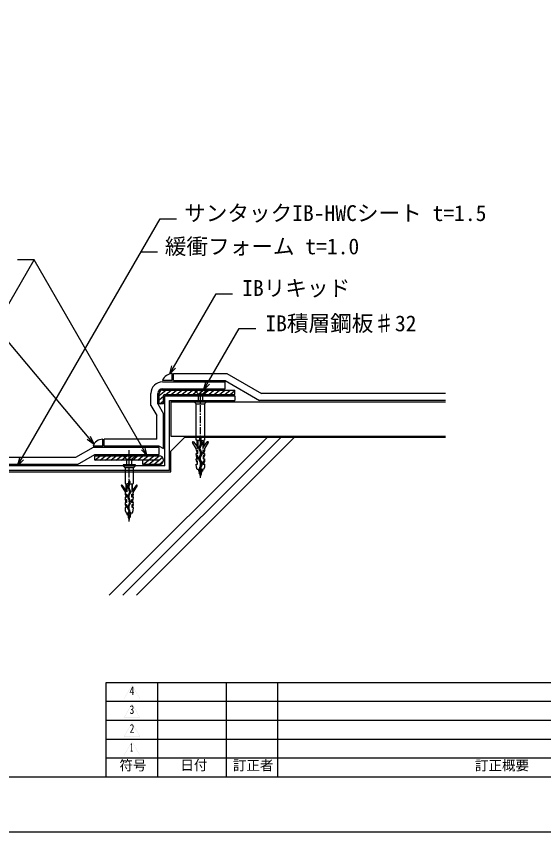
# Model space of a CAD drawing. Units: millimetres, scale not verified. Extents: x -840 to 5880, y -594 to 4158.
# Drawn here: x 2608 to 4145, y -594 to 1782 of the extents above; entities that cross this region are included whole.
import ezdxf
from ezdxf.enums import TextEntityAlignment as Align

# ---------------------------------------------------------------- set-up
doc = ezdxf.new("R2010")
doc.units = ezdxf.units.MM
doc.header["$LTSCALE"] = 4
doc.linetypes.add('CHAIN1', pattern=[8, 5, -1, 1, -1])
for name, color, linetype in [('0-0_0', 7, 'Continuous'), ('0-1_IBｼｰﾄ', 7, 'Continuous'), ('0-2_IBリキッド', 7, 'Continuous'), ('0-3_中心線', 1, 'CHAIN1'), ('0-5_図面枠', 7, 'Continuous'), ('0-6_寸法線', 7, 'Continuous'), ('0-7_文字', 7, 'Continuous'), ('0-8_断熱材', 2, 'Continuous'), ('0-A_緩衝フォーム', 7, 'Continuous'), ('0-B_表題欄', 7, 'Continuous'), ('0-C_躯体', 7, 'Continuous'), ('0-D_輪郭線', 2, 'Continuous'), ('0-E_部材(積層鋼板)', 4, 'Continuous'), ('0-F_部材(ﾋﾞｽ類)', 7, 'Continuous')]:
    doc.layers.add(name, color=color, linetype=linetype)
doc.styles.add('MS Gothic', font='')
doc.styles.get('MS Gothic').set_extended_font_data('MS Gothic')

# ---------------------------------------------------------------- blocks, each defined once
blk = doc.blocks.new('囲い文字1')
at = {"layer": '0-7_文字', "color": 5}
for points in [[(-4.659, -51.926), (-5.005, -52.126), (1.868, -40.622), (1.868, -40.222)], [(1.868, -40.622), (1.868, -40.222), (8.395, -51.926), (8.741, -52.126)], [(8.395, -51.926), (8.741, -52.126), (-4.659, -51.926), (-5.005, -52.126)]]:
    blk.add_solid(points, dxfattribs=at)
at = {"layer": '0-7_文字', "color": 5, "style": 'MS Gothic', "width": 0.4}
blk.add_text('1', height=7.312, dxfattribs=at).set_placement((0.363, -51.147), align=Align.BOTTOM_LEFT)
blk = doc.blocks.new('U69')
at = {"layer": '0-0_0', "xscale": 3.446988, "yscale": 3.446988}
blk.add_blockref('囲い文字1', (16.655, 139.333), dxfattribs=at)
blk = doc.blocks.new('囲い文字2')
at = {"layer": '0-7_文字', "color": 5}
for points in [[(-33.503, 62.631), (-33.849, 62.431), (-26.976, 73.935), (-26.976, 74.335)], [(-26.976, 73.935), (-26.976, 74.335), (-20.45, 62.631), (-20.103, 62.431)], [(-20.45, 62.631), (-20.103, 62.431), (-33.503, 62.631), (-33.849, 62.431)]]:
    blk.add_solid(points, dxfattribs=at)
at = {"layer": '0-7_文字', "color": 5, "style": 'MS Gothic', "width": 0.8}
blk.add_text('2', height=7.312, dxfattribs=at).set_placement((-28.982, 63.41), align=Align.BOTTOM_LEFT)
blk = doc.blocks.new('U70')
at = {"layer": '0-0_0', "xscale": 3.446988, "yscale": 3.446988}
blk.add_blockref('囲い文字2', (116.081, -255.544), dxfattribs=at)
blk = doc.blocks.new('囲い文字3')
at = {"layer": '0-7_文字', "color": 5}
for points in [[(-16.61, 28.999), (-16.957, 28.799), (-10.084, 40.303), (-10.084, 40.703)], [(-10.084, 40.303), (-10.084, 40.703), (-3.557, 28.999), (-3.211, 28.799)], [(-3.557, 28.999), (-3.211, 28.799), (-16.61, 28.999), (-16.957, 28.799)]]:
    blk.add_solid(points, dxfattribs=at)
at = {"layer": '0-7_文字', "color": 5, "style": 'MS Gothic', "width": 0.8}
blk.add_text('3', height=7.312, dxfattribs=at).set_placement((-12.128, 29.778), align=Align.BOTTOM_LEFT)
blk = doc.blocks.new('U71')
at = {"layer": '0-0_0', "xscale": 3.446988, "yscale": 3.446988}
blk.add_blockref('囲い文字3', (57.853, -139.615), dxfattribs=at)
blk = doc.blocks.new('囲い文字4')
at = {"layer": '0-7_文字', "color": 5}
for points in [[(-17.85, 21.351), (-18.196, 21.151), (-11.323, 32.655), (-11.323, 33.055)], [(-11.323, 32.655), (-11.323, 33.055), (-4.797, 21.351), (-4.45, 21.151)], [(-4.797, 21.351), (-4.45, 21.151), (-17.85, 21.351), (-18.196, 21.151)]]:
    blk.add_solid(points, dxfattribs=at)
at = {"layer": '0-7_文字', "color": 5, "style": 'MS Gothic', "width": 0.85}
blk.add_text('4', height=7.312, dxfattribs=at).set_placement((-13.484, 22.13), align=Align.BOTTOM_LEFT)
blk = doc.blocks.new('U72')
at = {"layer": '0-0_0', "xscale": 3.446988, "yscale": 3.446988}
blk.add_blockref('囲い文字4', (62.126, -113.252), dxfattribs=at)

msp = doc.modelspace()

# ---------------------------------------------------------------- linework, layer by layer
at = {"layer": '0-1_IBｼｰﾄ'}
for p, q in [((3066.311, 720.929), (3066.311, 740.929)), ((3066.311, 740.929), (3221.67, 740.929)), ((3221.67, 740.929), (3322.129, 682.929)), ((3034.311, 716.929), (3216.311, 716.929)), ((3066.311, 720.929), (3216.311, 720.929)), ((3216.311, 720.929), (3316.77, 662.929)), ((3216.311, 696.929), (3216.311, 716.929)), ((3034.311, 696.929), (3216.311, 696.929)), ((3000.311, 647.57), (3000.311, 682.929)), ((3020.311, 652.929), (3020.311, 682.929)), ((3858.311, 682.929), (3322.129, 682.929)), ((3000.311, 647.57), (3016.977, 618.703)), ((3020.311, 652.929), (3036.977, 624.062)), ((3858.311, 662.929), (3316.77, 662.929)), ((3016.977, 549.596), (3016.977, 618.703)), ((3036.977, 522.283), (3036.977, 624.062)), ((3016.977, 549.596), (2863.618, 549.596)), ((2863.618, 529.596), (2863.618, 549.596)), ((3024.311, 529.596), (2863.618, 529.596)), ((3024.311, 529.596), (3036.977, 522.283)), ((3024.311, 505.596), (3024.311, 525.596)), ((2786.171, 476.262), (2530.451, 476.262)), ((2780.812, 496.262), (2535.81, 496.262))]:
    msp.add_line(p, q, dxfattribs=at)
for points in [[(3024.311, 525.596), (2831.618, 525.596), (2780.812, 496.262)], [(2786.171, 476.262), (2836.977, 505.596), (3024.311, 505.596)]]:
    msp.add_lwpolyline(points, dxfattribs=at)
for radius in [34, 14]:
    msp.add_arc((3034.311, 682.929), radius, 90, 180, dxfattribs=at)
at = {"layer": '0-2_IBリキッド'}
for p, q in [((3062.311, 720.929), (3062.311, 740.929)), ((3062.311, 720.929), (3034.311, 720.929)), ((2859.618, 529.596), (2859.618, 549.596)), ((2859.618, 529.596), (2831.618, 529.596))]:
    msp.add_line(p, q, dxfattribs=at)
for centre in [(3062.311, 711.329), (2859.618, 519.996)]:
    msp.add_arc(centre, 29.6, 90, 161.07536, dxfattribs=at)
at = {"layer": '0-3_中心線'}
for p, q in [((3144.311, 436.657), (3144.311, 696.929)), ((2936.977, 309.857), (2936.977, 518.133))]:
    msp.add_line(p, q, dxfattribs=at)
at = {"layer": '0-5_図面枠'}
msp.add_lwpolyline([(5880, -594), (5880, 4158), (-840, 4158), (-840, -594)], close=True, dxfattribs=at)
at = {"layer": '0-6_寸法線'}
for p, q in [((2971.582, 1095.591), (3019.582, 1095.591)), ((2329.937, 501.596), (2659.726, 1072.814)), ((2659.726, 1072.814), (2611.726, 1072.814)), ((2989.515, 501.596), (2659.726, 1072.814)), ((2834.473, 535.612), (2483.182, 954.269)), ((3055.078, 740.032), (3189.859, 973.482)), ((3189.859, 973.482), (3237.859, 973.482)), ((3153.725, 692.929), (3257.365, 872.441)), ((3257.365, 872.441), (3305.365, 872.441))]:
    msp.add_line(p, q, dxfattribs=at)
for points in [[(2611.707, 472.262), (3027.007, 1191.591), (3075.007, 1191.591)], [(3072.049, 757.003), (3055.078, 740.032), (3061.29, 763.214)], [(3170.695, 709.9), (3153.725, 692.929), (3159.937, 716.111)], [(2814.814, 549.378), (2834.473, 535.612), (2824.33, 557.364)], [(2972.544, 518.566), (2989.515, 501.596), (2983.303, 524.778)], [(2628.677, 489.233), (2611.707, 472.262), (2617.918, 495.445)]]:
    msp.add_lwpolyline(points, dxfattribs=at)
at = {"layer": '0-8_断熱材'}
msp.add_line((3058.311, 658.929), (3858.311, 658.929), dxfattribs=at)
msp.add_lwpolyline([(3058.311, 658.929), (3058.311, 558.929), (3858.311, 558.929)], dxfattribs=at)
at = {"layer": '0-A_緩衝フォーム'}
for p, q in [((3040.977, 676.262), (3244.311, 676.262)), ((3040.977, 472.262), (3040.977, 676.262)), ((3244.311, 676.262), (3244.311, 662.929)), ((3054.311, 458.929), (3054.311, 662.929)), ((3054.311, 662.929), (3244.311, 662.929)), ((3054.311, 458.929), (2262.311, 458.929)), ((3040.977, 472.262), (2275.644, 472.262))]:
    msp.add_line(p, q, dxfattribs=at)
at = {"layer": '0-B_表題欄'}
for p, q in [((2870, -159), (4670, -159)), ((2870, -434), (2870, -159)), ((3020, -434), (3020, -159)), ((3220, -434), (3220, -159)), ((3370, -434), (3370, -159)), ((2870, -214), (4670, -214)), ((2870, -269), (4670, -269)), ((2870, -324), (4670, -324)), ((2870, -379), (4670, -379)), ((2870, -434), (4670, -434))]:
    msp.add_line(p, q, dxfattribs=at)
at = {"layer": '0-C_躯体'}
for p, q in [((3338.713, 554.929), (2878.892, 95.109)), ((3378.311, 554.929), (2918.49, 95.109)), ((3417.909, 554.929), (2958.088, 95.109)), ((3058.311, 514.929), (3098.311, 554.929)), ((3858.311, 554.929), (3098.311, 554.929))]:
    msp.add_line(p, q, dxfattribs=at)
msp.add_lwpolyline([(2258.311, 454.929), (3058.311, 454.929), (3058.311, 514.929)], dxfattribs=at)
at = {"layer": '0-D_輪郭線'}
msp.add_lwpolyline([(5720, 3998), (-680, 3998), (-680, -434), (5720, -434)], close=True, dxfattribs=at)
at = {"layer": '0-E_部材(積層鋼板)'}
for p, q in [((3024.311, 677.1), (3043.298, 692.929)), ((3043.721, 680.262), (3058.915, 692.929)), ((3059.338, 680.262), (3074.532, 692.929)), ((3074.954, 680.262), (3090.148, 692.929)), ((3090.571, 680.262), (3105.765, 692.929)), ((3106.188, 680.262), (3121.382, 692.929)), ((3121.805, 680.262), (3136.999, 692.929)), ((3153.039, 680.262), (3168.233, 692.929)), ((3168.656, 680.262), (3183.85, 692.929)), ((3184.272, 680.262), (3199.466, 692.929)), ((3199.889, 680.262), (3215.083, 692.929)), ((3215.506, 680.262), (3230.7, 692.929)), ((3231.123, 680.262), (3244.311, 691.257)), ((3024.311, 664.081), (3036.977, 674.641)), ((3026.55, 652.929), (3036.977, 661.622)), ((2836.977, 489.094), (2851.974, 501.596)), ((2852.396, 488.929), (2867.59, 501.596)), ((2868.013, 488.929), (2883.207, 501.596)), ((2883.63, 488.929), (2898.824, 501.596)), ((2899.247, 488.929), (2914.441, 501.596)), ((2914.864, 488.929), (2930.058, 501.596)), ((2946.098, 488.929), (2961.292, 501.596)), ((2961.714, 488.929), (2976.908, 501.596)), ((2976.977, 488.634), (2992.525, 501.596)), ((2977.754, 476.262), (3008.142, 501.596)), ((2993.371, 476.262), (3023.759, 501.596)), ((3008.988, 476.262), (3033.985, 497.101)), ((3024.618, 476.274), (3036.705, 486.35))]:
    msp.add_line(p, q, dxfattribs=at)
at = {"layer": '0-E_部材(積層鋼板)', "color": 7}
for p, q in [((3034.311, 692.929), (3244.311, 692.929)), ((3024.311, 652.929), (3024.311, 682.929)), ((3036.977, 652.929), (3036.977, 677.105)), ((3036.977, 652.929), (3024.311, 652.929))]:
    msp.add_line(p, q, dxfattribs=at)
for points in [[(3040.135, 680.262), (3244.311, 680.262), (3244.311, 692.929)], [(3024.311, 488.929), (2836.977, 488.929), (2836.977, 501.596), (3024.311, 501.596)], [(3024.311, 476.262), (2976.977, 476.262), (2976.977, 488.929)]]:
    msp.add_lwpolyline(points, dxfattribs=at)
at = {"layer": '0-E_部材(積層鋼板)'}
for points in [[(3137.422, 680.262), (3144.311, 686.006), (3152.616, 692.929)], [(2930.481, 488.929), (2936.977, 494.345), (2945.675, 501.596)]]:
    msp.add_lwpolyline(points, dxfattribs=at)
at = {"layer": '0-E_部材(積層鋼板)', "color": 7}
for centre, radius, start, end in [((3034.311, 682.929), 10, 90, 180), ((3040.135, 677.105), 3.158, 90, 180), ((3024.311, 488.929), 12.667, 270, 90)]:
    msp.add_arc(centre, radius, start, end, dxfattribs=at)
at = {"layer": '0-F_部材(ﾋﾞｽ類)'}
for p, q in [((3162.311, 692.929), (3126.311, 692.929)), ((3137.631, 681.609), (3150.991, 681.609)), ((3137.631, 679.952), (3137.631, 661.336)), ((3150.991, 661.336), (3150.991, 679.952)), ((3162.299, 658.929), (3126.322, 658.929)), ((3132.311, 652.869), (3156.311, 652.869)), ((3142.917, 546.057), (3142.917, 549.22)), ((3143.05, 546.057), (3143.05, 549.297)), ((3145.572, 549.297), (3145.572, 546.057)), ((3145.704, 549.22), (3145.704, 546.057)), ((3135.591, 526.915), (3134.8, 527.951)), ((3140.572, 525.055), (3145.642, 536.864)), ((3140.693, 525.001), (3145.764, 536.812)), ((3148.031, 535.706), (3142.64, 524.076)), ((3148.152, 535.65), (3142.76, 524.02)), ((3145.657, 538.084), (3143.335, 543.888)), ((3145.781, 538.133), (3143.496, 543.845)), ((3145.799, 544.874), (3148.121, 539.072)), ((3145.969, 544.814), (3148.245, 539.118)), ((3153.03, 526.915), (3153.821, 527.951)), ((2918.977, 501.596), (2954.977, 501.596)), ((3140.208, 494.927), (3146.017, 507.014)), ((3140.345, 494.901), (3146.136, 506.956)), ((3146.041, 508.455), (3140.557, 521.12)), ((3146.163, 508.508), (3140.679, 521.173)), ((3148.052, 505.926), (3142.538, 493.67)), ((3142.611, 522.132), (3148.083, 509.338)), ((3148.173, 505.871), (3142.658, 493.613)), ((3142.733, 522.184), (3148.205, 509.39)), ((2943.657, 490.276), (2930.297, 490.276)), ((2930.297, 474.669), (2930.297, 488.619)), ((2943.657, 488.619), (2943.657, 474.669)), ((3146.549, 478.411), (3140.203, 490.285)), ((3146.666, 478.474), (3140.32, 490.347)), ((3142.692, 491.267), (3148.879, 479.583)), ((3142.806, 491.336), (3148.996, 479.645)), ((3143.614, 470.969), (3146.524, 476.239)), ((3143.73, 470.905), (3146.64, 476.174)), ((2918.989, 472.262), (2954.966, 472.262)), ((2948.977, 466.202), (2924.977, 466.202)), ((3139.139, 461.336), (3147.977, 455.717)), ((3139.618, 461.336), (3151.661, 457.131)), ((3140.764, 461.336), (3151.661, 457.531)), ((3141.777, 451.489), (3146.144, 448.876)), ((3142.886, 468.146), (3143.018, 468.146)), ((3142.965, 461.336), (3142.886, 468.146)), ((3145.603, 468.146), (3145.736, 468.146)), ((3145.736, 468.146), (3145.657, 461.336)), ((3148.877, 475.108), (3145.975, 469.639)), ((3148.994, 475.046), (3146.092, 469.577)), ((3149.483, 461.336), (3149.139, 460.052)), ((3140.517, 450.23), (3147.077, 447.943)), ((3140.517, 449.83), (3147.077, 447.543)), ((3142.417, 449.1), (3145.639, 446.991)), ((2935.32, 418.147), (2933.043, 412.451)), ((2933.136, 408.984), (2938.528, 397.353)), ((2935.489, 418.207), (2933.167, 412.405)), ((2933.257, 409.04), (2938.649, 397.409)), ((2935.508, 411.467), (2937.792, 417.178)), ((2940.595, 398.335), (2935.524, 410.145)), ((2935.584, 422.554), (2935.584, 419.39)), ((2935.631, 411.417), (2937.953, 417.221)), ((2940.717, 398.388), (2935.646, 410.198)), ((2935.717, 422.63), (2935.717, 419.39)), ((2938.238, 419.39), (2938.238, 422.63)), ((2938.371, 419.39), (2938.371, 422.554)), ((2928.258, 400.249), (2927.467, 401.284)), ((2938.556, 395.517), (2933.083, 382.724)), ((2938.678, 395.465), (2933.205, 382.671)), ((2935.126, 381.842), (2940.609, 394.506)), ((2940.943, 368.235), (2935.152, 380.289)), ((2935.247, 381.788), (2940.731, 394.453)), ((2941.08, 368.26), (2935.272, 380.347)), ((2945.697, 400.249), (2946.488, 401.284)), ((2938.482, 364.669), (2932.292, 352.979)), ((2938.596, 364.601), (2932.41, 352.917)), ((2933.116, 379.204), (2938.63, 366.946)), ((2933.237, 379.259), (2938.75, 367.003)), ((2934.622, 351.807), (2940.969, 363.681)), ((2934.739, 351.744), (2941.086, 363.618)), ((2941.67, 334.669), (2929.628, 330.464)), ((2940.524, 334.669), (2929.628, 330.864)), ((2931.805, 334.669), (2932.149, 333.386)), ((2932.294, 348.379), (2935.196, 342.91)), ((2932.412, 348.442), (2935.314, 342.973)), ((2937.558, 344.239), (2934.648, 349.508)), ((2937.675, 344.303), (2934.764, 349.572)), ((2935.685, 341.48), (2935.552, 341.48)), ((2935.552, 341.48), (2935.632, 334.669)), ((2938.402, 341.48), (2938.27, 341.48)), ((2938.323, 334.669), (2938.402, 341.48)), ((2940.771, 323.563), (2934.211, 321.276)), ((2940.771, 323.163), (2934.211, 320.876)), ((2939.511, 324.823), (2935.144, 322.209)), ((2938.871, 322.434), (2935.649, 320.324))]:
    msp.add_line(p, q, dxfattribs=at)
for points in [[(3152.162, 682.781), (3162.311, 692.929), (3162.311, 694.129), (3126.311, 694.129), (3126.311, 692.929), (3136.459, 682.781)], [(3132.148, 653.103), (3126.322, 658.929), (3126.322, 661.336), (3162.299, 661.336), (3162.299, 658.929), (3156.473, 653.103)], [(3134.14, 546.718), (3133.307, 546.904), (3133.023, 547.046), (3132.738, 547.046), (3132.454, 547.189), (3132.383, 547.189), (3132.383, 652.537)], [(3156.239, 652.537), (3156.239, 547.189), (3156.168, 547.189), (3155.883, 547.046), (3155.599, 547.046), (3155.315, 546.904), (3154.481, 546.718)], [(3167.304, 539.682), (3156.311, 522.891), (3155.955, 516.491), (3151.689, 516.491), (3151.689, 507.603), (3156.311, 507.603), (3155.955, 501.131), (3151.902, 501.131), (3152.186, 492.314), (3156.311, 492.314), (3155.955, 485.843), (3152.471, 485.843), (3152.755, 476.954), (3156.311, 476.954), (3155.879, 468.392), (3153.311, 461.336), (3135.311, 461.336), (3132.743, 468.392), (3132.311, 476.954), (3135.866, 476.954), (3136.151, 485.843), (3132.666, 485.843), (3132.311, 492.314), (3136.435, 492.314), (3136.72, 501.131), (3132.666, 501.131), (3132.311, 507.603), (3136.933, 507.603), (3136.933, 516.491), (3132.666, 516.491), (3132.311, 522.891), (3121.318, 539.682)], [(3124.209, 541.813), (3134.8, 527.951), (3134.8, 545.909)], [(3142.917, 546.34), (3136.934, 546.34), (3136.934, 522.891), (3135.867, 522.891), (3135.867, 525.903)], [(3145.704, 546.34), (3151.688, 546.34), (3151.688, 522.891), (3152.755, 522.891), (3152.755, 525.903)], [(3153.821, 545.909), (3153.821, 527.951), (3164.413, 541.813)], [(2929.126, 491.447), (2918.977, 501.596), (2918.977, 502.796), (2954.977, 502.796), (2954.977, 501.596), (2944.829, 491.447)], [(3132.666, 516.491), (3132.666, 515.496), (3133.875, 512.438), (3134.017, 507.603)], [(3134.231, 492.314), (3134.16, 497.149), (3132.666, 500.349), (3132.666, 501.131)], [(3154.391, 492.314), (3154.462, 497.149), (3155.955, 500.349), (3155.955, 501.131)], [(3155.955, 516.491), (3155.955, 515.496), (3154.746, 512.438), (3154.604, 507.603)], [(3132.666, 485.843), (3132.666, 485.131), (3134.444, 481.789), (3134.515, 476.954)], [(3155.955, 485.843), (3155.955, 485.131), (3154.177, 481.789), (3154.106, 476.954)], [(2949.14, 466.436), (2954.966, 472.262), (2954.966, 474.669), (2918.989, 474.669), (2918.989, 472.262), (2924.815, 466.436)], [(2925.049, 465.871), (2925.049, 420.522), (2925.12, 420.522), (2925.405, 420.38), (2925.689, 420.38), (2925.974, 420.237), (2926.807, 420.052)], [(2947.148, 420.052), (2947.981, 420.237), (2948.266, 420.38), (2948.55, 420.38), (2948.834, 420.522), (2948.906, 420.522), (2948.906, 465.871)], [(3147.453, 461.336), (3149.139, 460.052), (3151.661, 457.531), (3151.661, 457.131), (3147.977, 455.717), (3146.144, 448.876), (3147.077, 447.943), (3147.077, 447.543), (3145.639, 446.991), (3144.311, 442.033), (3142.417, 449.1), (3140.517, 449.83), (3140.517, 450.23), (3141.777, 451.489), (3139.139, 461.336)], [(3145.603, 461.336), (3145.603, 465.244), (3143.018, 465.244), (3143.018, 461.336)], [(2913.984, 413.016), (2924.977, 396.225), (2925.333, 389.825), (2929.6, 389.825), (2929.6, 380.936), (2924.977, 380.936), (2925.333, 374.465), (2929.386, 374.465), (2929.102, 365.647), (2924.977, 365.647), (2925.333, 359.176), (2928.817, 359.176), (2928.533, 350.287), (2924.977, 350.287), (2925.409, 341.725), (2927.977, 334.669), (2945.977, 334.669), (2948.546, 341.725), (2948.977, 350.287), (2945.422, 350.287), (2945.137, 359.176), (2948.622, 359.176), (2948.977, 365.647), (2944.853, 365.647), (2944.569, 374.465), (2948.622, 374.465), (2948.977, 380.936), (2944.355, 380.936), (2944.355, 389.825), (2948.622, 389.825), (2948.977, 396.225), (2959.97, 413.016)], [(2927.467, 419.242), (2927.467, 401.284), (2916.876, 415.146)], [(2935.584, 419.673), (2929.6, 419.673), (2929.6, 396.224), (2928.534, 396.224), (2928.534, 399.236)], [(2938.371, 419.673), (2944.355, 419.673), (2944.355, 396.224), (2945.421, 396.224), (2945.421, 399.236)], [(2957.079, 415.146), (2946.488, 401.284), (2946.488, 419.242)], [(2925.333, 389.825), (2925.333, 388.829), (2926.542, 385.771), (2926.684, 380.936)], [(2948.622, 389.825), (2948.622, 388.829), (2947.413, 385.771), (2947.271, 380.936)], [(2926.897, 365.647), (2926.826, 370.483), (2925.333, 373.683), (2925.333, 374.465)], [(2925.333, 359.176), (2925.333, 358.465), (2927.111, 355.123), (2927.182, 350.287)], [(2948.622, 359.176), (2948.622, 358.465), (2946.844, 355.123), (2946.773, 350.287)], [(2947.057, 365.647), (2947.129, 370.483), (2948.622, 373.683), (2948.622, 374.465)], [(2933.835, 334.669), (2932.149, 333.386), (2929.628, 330.864), (2929.628, 330.464), (2933.311, 329.05), (2935.144, 322.209), (2934.211, 321.276), (2934.211, 320.876), (2935.649, 320.324), (2936.977, 315.367), (2938.871, 322.434), (2940.771, 323.163), (2940.771, 323.563), (2939.511, 324.823), (2942.149, 334.669), (2933.311, 329.05)], [(2935.685, 334.669), (2935.685, 338.578), (2938.27, 338.578), (2938.27, 334.669)]]:
    msp.add_lwpolyline(points, dxfattribs=at)
for centre, radius, start, end in [((3133.631, 679.952), 4, 0, 45), ((3154.991, 679.952), 4, 135, 180), ((3131.583, 652.537), 0.8, 0, 45), ((3157.039, 652.537), 0.8, 135, 180), ((3133.974, 545.909), 0.827, 0, 78.37519), ((3144.311, 551.572), 2.734, 300.64443, 239.35557), ((3144.311, 551.572), 2.601, 298.99242, 241.00758), ((3154.648, 545.909), 0.827, 101.62481, 180), ((3122.782, 540.723), 1.796, 37.38183, 215.39037), ((3133.867, 525.903), 2, 0, 30.42714), ((3145.063, 523.071), 4.91, 156.1713, 203.41182), ((3145.063, 523.071), 4.778, 156.1713, 203.41182), ((3144.807, 523.071), 2.389, 155.12729, 203.15958), ((3144.807, 523.071), 2.256, 155.12729, 203.15958), ((3148.757, 546.057), 5.839, 180, 201.80677), ((3148.757, 546.057), 5.707, 180, 202.80926), ((3148.757, 546.057), 3.185, 180, 201.80677), ((3144.179, 537.493), 1.593, 336.76335, 21.80677), ((3148.757, 546.057), 3.052, 180, 204.02488), ((3144.179, 537.493), 1.725, 336.76335, 21.79863), ((3144.179, 537.493), 4.247, 335.12729, 21.82813), ((3144.179, 537.493), 4.38, 335.12729, 21.7854), ((3154.755, 525.903), 2, 149.57286, 180), ((3165.84, 540.723), 1.796, 324.60963, 142.61817), ((3144.462, 507.761), 1.725, 334.33266, 23.72188), ((3144.462, 507.761), 1.858, 334.33266, 23.72188), ((3144.179, 507.668), 4.247, 335.77806, 23.15958), ((3144.179, 507.668), 4.38, 335.77806, 23.15958), ((2926.297, 488.619), 4, 0, 45), ((2947.657, 488.619), 4, 135, 180), ((3144.532, 492.601), 4.91, 151.72501, 208.14051), ((3144.532, 492.601), 4.778, 151.21205, 208.14075), ((3144.674, 492.601), 2.389, 153.40833, 213.92435), ((3144.674, 492.601), 2.256, 153.33961, 214.09914), ((3144.559, 477.348), 2.256, 330.56891, 28.12344), ((3144.559, 477.348), 2.389, 330.58068, 28.12344), ((3144.656, 477.348), 4.778, 332.04844, 27.90101), ((3144.656, 477.348), 4.91, 332.04844, 27.90101), ((2924.249, 465.871), 0.8, 360, 45), ((2949.706, 465.871), 0.8, 135, 180), ((3148.725, 468.146), 5.839, 151.08802, 180), ((3148.725, 468.146), 5.707, 151.08803, 180), ((3148.788, 468.146), 3.185, 152.04844, 180), ((3148.788, 468.146), 3.052, 152.04844, 180), ((2915.449, 414.056), 1.796, 37.38183, 215.39037), ((2926.64, 419.242), 0.827, 0, 78.37519), ((2937.11, 410.826), 4.38, 158.2146, 204.87271), ((2937.11, 410.826), 4.247, 158.17187, 204.87271), ((2936.977, 424.906), 2.734, 300.64443, 239.35557), ((2936.977, 424.906), 2.601, 298.99242, 241.00758), ((2932.532, 419.39), 3.052, 335.97512, 0), ((2937.11, 410.826), 1.725, 158.20137, 203.23665), ((2932.532, 419.39), 3.185, 338.19323, 0), ((2937.11, 410.826), 1.593, 158.19323, 203.23665), ((2932.532, 419.39), 5.707, 337.19074, 0), ((2932.532, 419.39), 5.839, 338.19323, 360), ((2947.315, 419.242), 0.827, 101.62481, 180), ((2958.506, 414.056), 1.796, 324.60963, 142.61817), ((2926.534, 399.236), 2, 0, 30.42714), ((2937.11, 381.001), 4.38, 156.84042, 204.22194), ((2937.11, 381.001), 4.247, 156.84042, 204.22194), ((2936.827, 381.094), 1.858, 156.27812, 205.66734), ((2936.827, 381.094), 1.725, 156.27812, 205.66734), ((2936.481, 396.405), 2.256, 336.84042, 24.87271), ((2936.481, 396.405), 2.389, 336.84042, 24.87271), ((2936.225, 396.405), 4.778, 336.58818, 23.8287), ((2936.225, 396.405), 4.91, 336.58818, 23.8287), ((2947.421, 399.236), 2, 149.57286, 180), ((2936.614, 365.934), 2.256, 325.90086, 26.66039), ((2936.614, 365.934), 2.389, 326.07565, 26.59167), ((2936.756, 365.934), 4.778, 331.85925, 28.78795), ((2936.756, 365.934), 4.91, 331.85949, 28.27499), ((2936.632, 350.681), 4.91, 152.09899, 207.95156), ((2936.632, 350.681), 4.778, 152.09899, 207.95156), ((2936.729, 350.681), 2.389, 151.87656, 209.41932), ((2936.729, 350.681), 2.256, 151.87656, 209.43109), ((2932.5, 341.48), 3.052, 360, 27.95156), ((2932.5, 341.48), 3.185, 0, 27.95156), ((2932.563, 341.48), 5.707, 0, 28.91197), ((2932.563, 341.48), 5.839, 0, 28.91198)]:
    msp.add_arc(centre, radius, start, end, dxfattribs=at)

# ---------------------------------------------------------------- block references
at = {"layer": '0-B_表題欄'}
for name, p in [('U72', (2921.906, -166.5)), ('U71', (2921.906, -221.5)), ('U70', (2921.906, -276.5)), ('U69', (2921.906, -331.5))]:
    msp.add_blockref(name, p, dxfattribs=at)

# ---------------------------------------------------------------- texts
at = {"layer": '0-7_文字', "style": 'MS Gothic'}
for s, p in [('サンタックIB-HWCシート t=1.5', (3096.824, 1171.608)), ('緩衝フォーム t=1.0', (3040.668, 1074.633)), ('IBリキッド', (3266.011, 953.255)), ('IB積層鋼板♯32', (3333.517, 850.265))]:
    msp.add_text(s, height=46.18, dxfattribs=at).set_placement(p, align=Align.BOTTOM_LEFT)
at = {"layer": '0-B_表題欄', "style": 'MS Gothic'}
for s, p in [('符号', (2908.376, -424.013)), ('日付', (3085.964, -423.251)), ('訂正者', (3238.883, -423.937)), ('訂正概要', (3944.391, -424.013))]:
    msp.add_text(s, height=28.86, dxfattribs=at).set_placement(p, align=Align.BOTTOM_LEFT)

doc.saveas('drawing.dxf')
